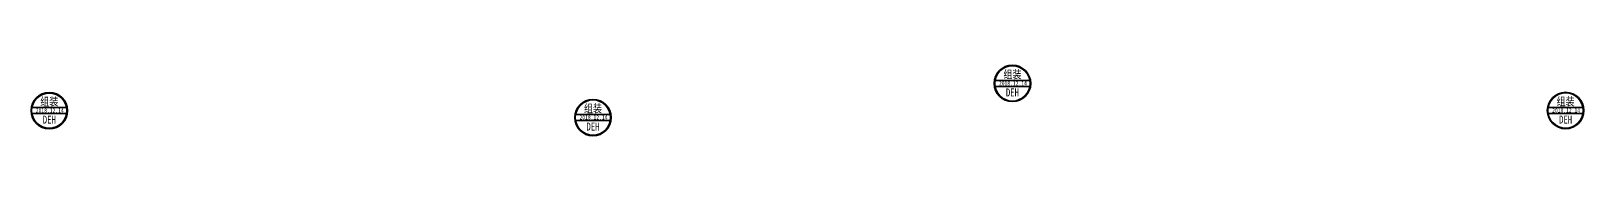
# Model space of a CAD drawing. Header units: millimetres. Extents: x 30878 to 98787, y -104020 to -37329.
# Drawn here: x 49237 to 51785, y -46120 to -46004 of the extents above; entities that cross this region are included whole.
import ezdxf
from ezdxf.enums import TextEntityAlignment as Align

# ---------------------------------------------------------------- set-up
doc = ezdxf.new("R2010")
doc.units = ezdxf.units.MM
doc.header["$LTSCALE"] = 0.5
doc.layers.add('印章专用-组装', color=1, linetype='Continuous', lineweight=80)
doc.styles.add('国标', font='simfang.ttf', dxfattribs={"width": 0.8})

# ---------------------------------------------------------------- blocks, each defined once
blk = doc.blocks.new('组装章')
at = {"layer": '印章专用-组装', "lineweight": 35}
h = blk.add_hatch(color=256, dxfattribs=at)
h.paths.add_polyline_path([(-15, 0, 1), (15, 0, 1)])
h.paths.add_polyline_path([(14.5, 0, -1), (-14.5, 0, -1)], flags=16)
for p, q in [((-14.3, 2.5), (14.3, 2.5)), ((-14.3, -2.5), (14.3, -2.5))]:
    blk.add_line(p, q, dxfattribs=at)
for radius in [15, 14.5]:
    blk.add_circle((0, 0), radius, dxfattribs=at)
at = {"layer": '印章专用-组装', "color": 4, "style": '国标', "width": 0.8}
blk.add_text('DEH', height=6.56, dxfattribs=at).set_placement((0, -10.7), align=Align.CENTER)
at = {"layer": '印章专用-组装', "color": 2, "style": '国标', "width": 0.8}
blk.add_attdef('XXXX.XX.XX', text='', height=3.5, dxfattribs=at).set_placement((0.4, 0.1), align=Align.MIDDLE_CENTER)
at = {"layer": '印章专用-组装', "color": 3, "style": '国标', "width": 0.8}
blk.add_attdef('组装', text='', height=6.6, dxfattribs=at).set_placement((0, 7.4), align=Align.MIDDLE_CENTER)
blk = doc.blocks.new('YZ-ZZ')
at = {"layer": '印章专用-组装'}
blk.add_blockref('组装章', (0.6, 0), dxfattribs=at).add_auto_attribs({'组装': '组装', 'XXXX.XX.XX': '2018.12.14'})

msp = doc.modelspace()

# ---------------------------------------------------------------- block references
at = {"layer": '印章专用-组装', "xscale": 2, "yscale": 2, "zscale": 2}
for p in [(50845.91, -46034.151), (49266.048, -46078.92), (51753.298, -46078.78), (50157.853, -46090.364)]:
    msp.add_blockref('YZ-ZZ', p, dxfattribs=at)

doc.saveas('drawing.dxf')
